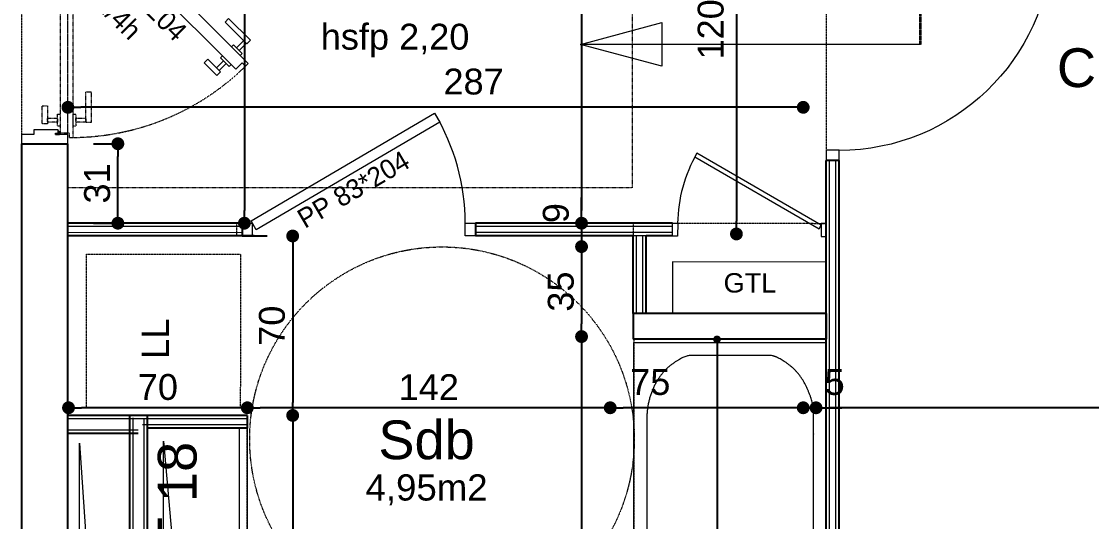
# Model space of a CAD drawing. Header units: centimetres. Extents: x -4990 to 114398, y -61489 to -12305.
# Drawn here: x 31915.9 to 32333.3, y -30132.6 to -29937.4 of the extents above; entities that cross this region are included whole.
import ezdxf

# ---------------------------------------------------------------- set-up
doc = ezdxf.new("R2010")
doc.units = ezdxf.units.CM
doc.header["$LTSCALE"] = 0.5
for name, pattern in [('Style de ligne -1', [0.41664, 0.20828, -0.20836]), ('Style de ligne -16', [0.192476, 0.123031, -0.069444]), ('Style de ligne -5', [0.20828, 0.069425, -0.138855]), ('Style de ligne -6', [1.04164, 0.625, -0.20828, 0.06943, -0.13893])]:
    doc.linetypes.add(name, pattern=pattern)
doc.layers.get('0').update_dxf_attribs({"linetype": 'CONTINUOUS'})
doc.layers.get('DEFPOINTS').update_dxf_attribs({"linetype": 'CONTINUOUS'})
doc.layers.add('3-BAT C-Niveau -2', color=7, linetype='CONTINUOUS')
doc.styles.add('Futura Book', font='')
doc.styles.add('Geneva', font='')
doc.styles.add('Helvetica', font='')
doc.styles.get("Standard").update_dxf_attribs({"font": 'arial.ttf'})
doc.styles.get('Futura Book').set_extended_font_data('Futura Book')
doc.styles.get('Geneva').set_extended_font_data('Geneva')
doc.styles.get('Helvetica').set_extended_font_data('Helvetica')
doc.dimstyles.new('IS', dxfattribs={"dimtxt": 10.08724, "dimasz": 5.007446, "dimexe": 2, "dimexo": 10, "dimgap": 3, "dimtad": 1, "dimdec": 1, "dimtxsty": 'Helvetica', "dimblk": 'DOT', "dimblk1": 'DOT', "dimblk2": 'DOT', "dimcen": 0, "dimdle": 10, "dimazin": 0, "dimtfac": 0.8, "dimtdec": 1, "dimtix": 1, "dimtmove": 0, "dimatfit": 0, "dimldrblk": 'VW_FILLEDARROW-1', "dimfxl": 10, "dimfxlon": 1, "dimfrac": 2, "dimtolj": 1, "dimarcsym": 0})
doc.dimstyles.new('IS cotation 1_20ème', dxfattribs={"dimtxt": 10.08724, "dimasz": 3.007568, "dimexe": 1, "dimexo": 15.875, "dimgap": 3, "dimtad": 1, "dimdec": 1, "dimtxsty": 'Helvetica', "dimblk": 'DOT', "dimblk1": 'DOT', "dimblk2": 'DOT', "dimcen": 0, "dimdle": 10, "dimazin": 0, "dimtfac": 1, "dimtdec": 1, "dimtix": 1, "dimtmove": 0, "dimatfit": 0, "dimldrblk": 'VW_FILLEDARROW', "dimfxl": 10, "dimfxlon": 1, "dimfrac": 2, "dimtolj": 1, "dimarcsym": 0})

# ---------------------------------------------------------------- blocks, each defined once
blk = doc.blocks.new('PORTES 93_204')
at = {"color": 7, "linetype": 'Continuous', "lineweight": 18}
blk.add_line((10.41, 11.34), (6.87, 14.87), dxfattribs=at)
at = {"color": 7, "linetype": 'Continuous', "lineweight": 5}
blk.add_line((3.44, 8.68), (3.44, 9.56), dxfattribs=at)
at = {"color": 8, "linetype": 'Style de ligne -16', "lineweight": 18, "true_color": 0x808080}
blk.add_line((9.01, 6.14), (9.01, 11.14), dxfattribs=at)
at = {"color": 7, "linetype": 'Continuous', "lineweight": 13, "flags": 128}
for points in [[(3.82, 11.82), (4.88, 10.76), (6.14, 12.01), (8.61, 9.54), (73.71, 74.64), (71.24, 77.12), (72.5, 78.38), (71.44, 79.44)], [(2.24, -8.95), (2.24, 9.05), (5.8, 9.05), (5.8, 4.24), (6.3, 4.24), (6.3, 5.35), (7.6, 5.35), (7.6, -4.15), (5.8, -4.15), (5.8, -8.95)], [(102.76, 9.05), (99.2, 9.05), (99.2, 4.24), (98.7, 4.24), (98.7, 5.35), (97.4, 5.35), (97.4, -4.15), (99.2, -4.15), (99.2, -8.95), (102.76, -8.95)]]:
    blk.add_lwpolyline(points, close=True, dxfattribs=at)
at = {"color": 7, "linetype": 'Continuous', "lineweight": 18, "flags": 128}
for points in [[(62.4, 80.3), (63.81, 78.88), (55.33, 70.4), (53.91, 71.81)], [(63.64, 78.71), (66.4, 75.94), (65.34, 74.88), (62.58, 77.65)], [(67.54, 77.07), (68.3, 76.3), (64.98, 72.98), (64.21, 73.75)], [(69.29, 68.68), (68.52, 69.44), (71.84, 72.77), (72.61, 72)], [(71.24, 62.27), (69.82, 63.68), (74.77, 68.63), (76.19, 67.22)], [(73.18, 67.04), (70.42, 69.81), (71.48, 70.87), (74.24, 68.1)], [(6.62, 11.53), (7.29, 12.2), (8.6, 10.88), (7.94, 10.22)], [(5.88, 4.34), (5.88, 5.84), (6.02, 5.98), (6.7, 5.98), (7.12, 5.56), (7.12, 5.44), (6.2, 5.44), (6.2, 4.34)], [(99.12, 4.34), (99.12, 5.84), (98.98, 5.98), (98.3, 5.98), (97.88, 5.56), (97.88, 5.44), (98.8, 5.44), (98.8, 4.34)]]:
    blk.add_lwpolyline(points, close=True, dxfattribs=at)
at = {"color": 8, "linetype": 'Style de ligne -16', "lineweight": 18, "true_color": 0x808080, "flags": 128}
for points in [[(82.53, 16.14), (82.53, 18.14), (94.53, 18.14), (94.53, 16.14)], [(92.78, 12.23), (92.78, 16.14), (94.28, 16.14), (94.28, 12.23)], [(4.69, 11.14), (4.69, 9.64), (6.47, 9.64), (6.47, 6.14), (98.53, 6.14), (98.53, 9.64), (100.31, 9.64), (100.31, 11.14)], [(6.47, 8.96), (7.41, 8.96), (7.41, 7.1), (6.47, 7.1)], [(91.18, 11.14), (91.18, 12.23), (95.88, 12.23), (95.88, 11.14)], [(91.18, 5.05), (91.18, 6.14), (95.88, 6.14), (95.88, 5.05)], [(92.78, 1.14), (92.78, 5.05), (94.28, 5.05), (94.28, 1.14)], [(88.03, -0.86), (88.03, 1.14), (95.03, 1.14), (95.03, -0.86)]]:
    blk.add_lwpolyline(points, close=True, dxfattribs=at)
at = {"color": 7, "linetype": 'Continuous', "lineweight": 5, "flags": 128}
for points in [[(2.73, 9.05), (4.75, 9.05), (4.75, 8.68), (2.73, 8.68)], [(2.87, 8.68), (3.44, 8.68), (3.44, 6.99), (2.87, 6.99)], [(3.44, 8.68), (4.01, 8.68), (4.01, 6.99), (3.44, 6.99)]]:
    blk.add_lwpolyline(points, close=True, dxfattribs=at)
for points in [[(3.07, 9.05), (3.07, 9.85, 0.143165), (3.44, 9.74, 0.143165), (3.81, 9.85), (3.81, 9.05)], [(4.58, 11.05), (4.11, 10.58, 0.143165), (3.92, 10.92, 0.143165), (3.58, 11.1), (4.06, 11.58)], [(4.69, 10.06), (4.02, 10.06, 0.143165), (4.13, 10.43, 0.143165), (4.02, 10.8), (4.69, 10.8)]]:
    blk.add_lwpolyline(points, format="xyb", close=True, dxfattribs=at)
at = {"color": 8, "linetype": 'Style de ligne -16', "lineweight": 18, "true_color": 0x808080, "flags": 128}
blk.add_lwpolyline([(6.19, 9.08), (5.61, 9.26), (4.75, 9.26), (4.75, 9.54), (5.55, 9.54), (6.23, 9.2), (6.19, 9.08)], dxfattribs=at)
at = {"color": 7, "linetype": 'Continuous', "lineweight": 18, "flags": 128}
blk.add_lwpolyline([(6.34, 11.42), (5.8, 11.14), (5.19, 10.53), (4.99, 10.73), (5.56, 11.3), (6.28, 11.53), (6.34, 11.42)], dxfattribs=at)
at = {"color": 7, "linetype": 'Continuous', "lineweight": 5}
for radius in [0.689, 0.429]:
    blk.add_circle((3.44, 10.43), radius, dxfattribs=at)
at = {"color": 8, "linetype": 'Style de ligne -16', "lineweight": 18, "true_color": 0x808080}
blk.add_arc((3.44, 10.43), 96.88, 0.4199, 44.5328, dxfattribs=at)
at = {"color": 7, "insert": (23.88, 22.06), "char_height": 7.5516, "width": 66.7422, "attachment_point": 1, "rotation": 45, "line_spacing_factor": 0.962448, "style": 'Futura Book'}
blk.add_mtext('\\pt26.348,53.073;PP 93*204\\PPF 1/4h\\P', dxfattribs=at)
blk = doc.blocks.new('Groupe-38-1')
at = {"color": 7, "linetype": 'Continuous', "lineweight": 5}
blk.add_line((16088.17, -46858.26), (16063.48, -46728.02), dxfattribs=at)
at = {"color": 7, "linetype": 'Style de ligne -6', "lineweight": 35}
blk.add_line((16088.17, -46858.27), (16233.55, -46830.72), dxfattribs=at)
at = {"color": 7, "linetype": 'Continuous', "lineweight": 13, "flags": 128}
blk.add_lwpolyline([(16061.19, -46760.81), (16063.48, -46728.02), (16077.89, -46757.56)], close=True, dxfattribs=at)
blk = doc.blocks.new('Groupe-66-1')
at = {"color": 7, "linetype": 'Continuous', "lineweight": 18}
for p, q in [((15821.69, -46989.45), (15884.61, -47120.03)), ((15821.69, -46989.45), (15847.74, -47127)), ((15821.69, -46989.45), (15913.03, -47095.55)), ((15884.61, -47120.03), (15913.08, -47095.5)), ((15884.61, -47120.03), (15847.67, -47127.01))]:
    blk.add_line(p, q, dxfattribs=at)
at = {"color": 7, "linetype": 'Continuous', "lineweight": 18, "flags": 128}
blk.add_lwpolyline([(16008.37, -46954.1), (16034.42, -47091.65), (15847.74, -47127), (15821.69, -46989.45)], close=True, dxfattribs=at)
blk = doc.blocks.new('hsfp 2.20')
at = {"color": 7, "insert": (0, -0.78), "char_height": 10.0872, "attachment_point": 2, "line_spacing_factor": 0.834288, "style": 'Helvetica'}
blk.add_mtext('\\pt41.872;hsfp 2,20', dxfattribs=at)
blk = doc.blocks.new('Groupe-77-1')
at = {"color": 7, "linetype": 'Style de ligne -1', "lineweight": 13, "flags": 128}
blk.add_lwpolyline([(15958.47, -46612.95), (15899.5, -46624.05), (15888.41, -46565.08), (15947.37, -46553.99)], close=True, dxfattribs=at)
at = {"color": 7, "insert": (15918.88, -46581.27), "char_height": 10.657, "attachment_point": 2, "rotation": 10.6809, "line_spacing_factor": 1.060906, "style": 'Geneva'}
blk.add_mtext('\\pt13.502;LL', dxfattribs=at)
blk = doc.blocks.new('PORTE 83_204')
at = {"color": 7, "linetype": 'Continuous', "lineweight": 13, "flags": 128}
for points in [[(38.5, 2.5), (38.5, 85.5), (42.5, 85.5), (42.5, 2.5)], [(-45.5, 2.5), (-41.5, 2.5), (-41.5, -2.5), (-45.5, -2.5)], [(41.5, 2.5), (45.5, 2.5), (45.5, -2.5), (41.5, -2.5)]]:
    blk.add_lwpolyline(points, close=True, dxfattribs=at)
at = {"color": 7, "linetype": 'Continuous', "lineweight": 5}
blk.add_arc((41.5, 2.5), 83.05, 92.0697, 180, dxfattribs=at)
at = {"color": 7, "insert": (28.91, 14.76), "char_height": 7.55165, "width": 66.7422, "attachment_point": 1, "rotation": 90, "line_spacing_factor": 0.962448, "style": 'Futura Book'}
blk.add_mtext('\\pt10.172,20.344,30.516,40.688,50.86,61.032,71.205,81.407,91.526,101.72,111.92,122.03,132.23,142.42,152.62,162.74,172.93,183.13,193.25,203.44,213.64,223.76;PP 83*204', dxfattribs=at)
blk = doc.blocks.new('Baignoire 175x75')
at = {"color": 7, "linetype": 'Continuous', "lineweight": 18, "flags": 128}
blk.add_lwpolyline([(0, 0), (170, 0), (170, -75), (0, -75)], close=True, dxfattribs=at)
at = {"color": 7, "linetype": 'Continuous', "lineweight": 18}
blk.add_ellipse((12.5, -37), major_axis=(2.5, 0), ratio=1, dxfattribs=at)
blk.add_open_spline([(140.1, -5), (146.77, -5), (152.55, -7.67), (158.33, -10.35), (161.66, -14.98), (165, -19.6), (165, -22.28), (165, -29.89), (165, -37.5), (165, -45.11), (165, -52.72), (165, -55.4), (161.66, -60.02), (158.33, -64.65), (152.55, -67.33), (146.77, -70), (143.44, -70), (114.22, -70), (85, -70), (55.78, -70), (26.56, -70), (23.23, -70), (17.45, -67.33), (11.67, -64.65), (8.34, -60.02), (5, -55.4), (5, -52.72), (5, -45.11), (5, -37.5), (5, -29.89), (5, -22.28), (5, -19.6), (8.34, -14.98), (11.67, -10.35), (17.45, -7.67), (23.23, -5), (26.56, -5), (83.33, -5), (140.1, -5)], degree=2, knots=[0, 0, 0, 0.017264, 0.017264, 0.034528, 0.034528, 0.051791, 0.051791, 0.100954, 0.100954, 0.150116, 0.150116, 0.16738, 0.16738, 0.184644, 0.184644, 0.201908, 0.201908, 0.353112, 0.353112, 0.504316, 0.504316, 0.52158, 0.52158, 0.538843, 0.538843, 0.556107, 0.556107, 0.60527, 0.60527, 0.654432, 0.654432, 0.671696, 0.671696, 0.68896, 0.68896, 0.706224, 0.706224, 1, 1, 1], dxfattribs=at)
blk = doc.blocks.new('PORTE 83_204 SEMI OUVERTE')
at = {"color": 7, "linetype": 'Continuous', "lineweight": 13, "flags": 128}
for points in [[(-42.01, 3.36), (29.59, 45.36), (31.61, 41.91), (-39.98, -0.09)], [(-45.5, 2.5), (-41.5, 2.5), (-41.5, -2.5), (-45.5, -2.5)], [(41.5, 2.5), (45.5, 2.5), (45.5, -2.5), (41.5, -2.5)]]:
    blk.add_lwpolyline(points, close=True, dxfattribs=at)
at = {"color": 7, "linetype": 'Continuous', "lineweight": 5}
blk.add_arc((-41.5, 2.5), 83.05, 0, 31.0831, dxfattribs=at)
at = {"color": 7, "insert": (-24.83, 6.74), "char_height": 7.55165, "width": 66.7422, "attachment_point": 1, "rotation": 30.3925, "line_spacing_factor": 0.962448, "style": 'Futura Book'}
blk.add_mtext('\\pt10.172,20.344,30.516,40.688,50.86,61.032,71.205,81.407,91.526,101.72,111.92,122.03,132.23,142.42,152.62,162.74,172.93,183.13,193.25,203.44,213.64,223.76;PP 83*204', dxfattribs=at)
blk = doc.blocks.new('Groupe-79-1')
at = {"color": 7, "linetype": 'Continuous', "lineweight": 5, "flags": 128}
for points in [[(16001.66, -46776.25), (16002.03, -46778.24), (15997.12, -46779.16), (15996.75, -46777.17)], [(16010.22, -46832.84), (16011.69, -46833.36), (16030.28, -46780.54), (16028.8, -46780.04)], [(16012.7, -46835.22), (16012.33, -46833.23), (16007.42, -46834.16), (16007.79, -46836.14)]]:
    blk.add_lwpolyline(points, close=True, dxfattribs=at)
at = {"color": 7, "linetype": 'Continuous', "lineweight": 13, "flags": 128}
blk.add_lwpolyline([(15997.9, -46838.06), (15986.86, -46779.08), (15967.2, -46782.76), (15978.24, -46841.74)], close=True, dxfattribs=at)
at = {"color": 7, "linetype": 'Continuous', "lineweight": 5}
blk.add_arc((16011.69, -46833.36), 55.99, 70.6045, 99.9367, dxfattribs=at)
at = {"color": 7, "insert": (15986.26, -46799.46), "char_height": 7.5654, "width": 20.5827, "attachment_point": 1, "rotation": 280.6045, "line_spacing_factor": 0.834288, "style": 'Helvetica'}
blk.add_mtext('\\pt8.0345,16.069,24.103,32.13,40.165,48.199,56.234,64.268,72.303,80.345;GTL', dxfattribs=at)
at = {"color": 0, "flags": 1}
blk.add_attdef('GTL', (15967.2, -46841.74), '', height=0.018, dxfattribs=at)
blk = doc.blocks.new('Groupe-80-1')
at = {"color": 7, "linetype": 'Continuous', "lineweight": 25}
for p, q in [((15888.6, -46582.07), (15790.84, -46600.59)), ((15897.16, -46627.27), (15888.6, -46582.07)), ((15884.99, -46589.88), (15797.06, -46606.53)), ((15892.24, -46628.2), (15884.99, -46589.88)), ((15799.4, -46645.78), (15790.84, -46600.59)), ((15804.31, -46644.85), (15797.06, -46606.53)), ((15897.16, -46627.27), (15892.24, -46628.2)), ((15804.31, -46644.85), (15799.4, -46645.78))]:
    blk.add_line(p, q, dxfattribs=at)
at = {"color": 7, "linetype": 'Continuous', "lineweight": 5}
for p, q in [((15887.93, -46583.52), (15792, -46601.69)), ((15887.93, -46583.52), (15792, -46601.69)), ((15895.88, -46627.51), (15887.66, -46584.1)), ((15895.88, -46627.51), (15887.66, -46584.1)), ((15885.66, -46588.43), (15795.9, -46605.43)), ((15885.66, -46588.43), (15795.9, -46605.43)), ((15893.52, -46627.96), (15885.93, -46587.85)), ((15893.52, -46627.96), (15885.93, -46587.85)), ((15884.99, -46589.88), (15797.06, -46606.53)), ((15892.24, -46628.2), (15884.99, -46589.88)), ((15799.4, -46645.78), (15790.84, -46600.59)), ((15800.68, -46645.54), (15792.46, -46602.13)), ((15800.68, -46645.54), (15792.46, -46602.13)), ((15803.04, -46645.09), (15795.44, -46604.99)), ((15803.04, -46645.09), (15795.44, -46604.99))]:
    blk.add_line(p, q, dxfattribs=at)
at = {"color": 7, "linetype": 'Continuous', "lineweight": 13}
blk.add_line((15803.76, -46641.9), (15802.83, -46636.99), dxfattribs=at)
at = {"color": 7, "linetype": 'Continuous', "lineweight": 13, "flags": 128}
for points in [[(15807.47, -46634.66), (15803.14, -46611.79), (15881.25, -46597), (15811.5, -46616.67)], [(15804.31, -46644.85), (15803.76, -46641.9), (15891.69, -46625.25), (15892.25, -46628.2)]]:
    blk.add_lwpolyline(points, close=True, dxfattribs=at)
blk = doc.blocks.new('Groupe-81-1')
at = {"color": 7, "linetype": 'Continuous', "lineweight": 5}
for p, q in [((15965.56, -46612.24), (15952.91, -46545.46)), ((15966.83, -46612), (15954.19, -46545.22)), ((15966.83, -46612), (15954.19, -46545.22)), ((15969.19, -46611.55), (15956.54, -46544.77)), ((15969.19, -46611.55), (15956.54, -46544.77)), ((15887.97, -46585.75), (15882.86, -46558.73)), ((15887.97, -46585.75), (15882.86, -46558.73)), ((15882.37, -46586.81), (15877.25, -46559.8)), ((15883.65, -46586.57), (15878.53, -46559.55)), ((15883.65, -46586.57), (15878.53, -46559.55)), ((15883.24, -46584.41), (15790.4, -46601.99)), ((15883.24, -46584.41), (15790.4, -46601.99)), ((15888.38, -46587.92), (15795.54, -46605.5)), ((15888.38, -46587.92), (15795.54, -46605.5)), ((15889.9, -46588.95), (15797.06, -46606.53)), ((16000.42, -46776.48), (15986.12, -46700.96)), ((16000.42, -46776.48), (15986.12, -46700.96)), ((15996.79, -46777.17), (15982.49, -46701.65)), ((15998.07, -46776.92), (15983.77, -46701.41)), ((15998.07, -46776.92), (15983.77, -46701.41)), ((15964.24, -46767.78), (15993.95, -46762.16)), ((15964.48, -46769.06), (15994.19, -46763.44)), ((15964.48, -46769.06), (15994.19, -46763.44)), ((15964.92, -46771.42), (15994.64, -46765.8)), ((15964.92, -46771.42), (15994.64, -46765.8)), ((15800.07, -46875.48), (16036.89, -46830.63)), ((15800.32, -46876.76), (16037.13, -46831.91)), ((15800.32, -46876.76), (16037.13, -46831.91)), ((15800.76, -46879.12), (16037.58, -46834.27)), ((15800.76, -46879.12), (16037.58, -46834.27))]:
    blk.add_line(p, q, dxfattribs=at)
at = {"color": 7, "linetype": 'Continuous', "lineweight": 25}
for p, q in [((15966.44, -46616.9), (15952.91, -46545.46)), ((15970.47, -46611.31), (15957.82, -46544.53)), ((15889.25, -46585.51), (15884.13, -46558.49)), ((15882.37, -46586.81), (15877.25, -46559.8)), ((15881.72, -46583.38), (15788.88, -46600.96)), ((15889.9, -46588.95), (15797.06, -46606.53)), ((15970.47, -46611.31), (15965.56, -46612.24)), ((15965.56, -46612.24), (15967.38, -46621.86)), ((15966.45, -46616.94), (15967.37, -46621.81)), ((15987.4, -46700.72), (15982.49, -46701.65)), ((16001.7, -46776.24), (15987.4, -46700.72)), ((15993.95, -46762.16), (15982.49, -46701.65)), ((15964.24, -46767.78), (15993.95, -46762.16)), ((15964.24, -46767.79), (15954.41, -46769.65)), ((15965.17, -46772.7), (15964.24, -46767.78)), ((15978.24, -46841.74), (15964.24, -46767.79)), ((15978.24, -46841.74), (15964.24, -46767.79)), ((15965.17, -46772.7), (15994.88, -46767.08)), ((15996.79, -46777.17), (15994.88, -46767.08)), ((15968.42, -46843.6), (15954.41, -46769.65)), ((15968.42, -46843.6), (15954.41, -46769.65)), ((15800.07, -46875.48), (16036.89, -46830.63)), ((16037.82, -46835.55), (16036.89, -46830.63)), ((15801.01, -46880.39), (16037.82, -46835.55)), ((15978.24, -46841.74), (15968.42, -46843.6))]:
    blk.add_line(p, q, dxfattribs=at)
at = {"color": 7, "linetype": 'Style de ligne -5', "lineweight": 13, "flags": 128}
blk.add_lwpolyline([(16130.18, -46735.85), (16012.28, -46758.17), (15971.35, -46542.01), (16089.25, -46519.69)], close=True, dxfattribs=at)
at = {"color": 7, "linetype": 'Continuous', "lineweight": 13, "flags": 128}
blk.add_lwpolyline([(15759.94, -46632.77), (15751.5, -46588.23), (15874.39, -46564.96), (15761.22, -46594.46)], close=True, dxfattribs=at)
at = {"color": 7, "linetype": 'Style de ligne -5', "lineweight": 13}
blk.add_circle((15902.19, -46703.59), 75, dxfattribs=at)
at = {"color": 7}
for name in ['Groupe-77-1', 'Groupe-80-1', 'Groupe-79-1', 'Groupe-66-1']:
    blk.add_blockref(name, (0, 0), dxfattribs=at)
for name, p, rotation in [('PORTE 83_204 SEMI OUVERTE', (15976.48, -46656.48), 280.7235947438899), ('hsfp 2.20', (16058.79, -46655.32), 280.7235947438887), ('Baignoire 175x75', (15786.12, -46801.79), 10.72359474384701)]:
    blk.add_blockref(name, p, dxfattribs=dict(at, rotation=rotation))
at = {"color": 7, "xscale": -1, "rotation": 190.7235947438871}
blk.add_blockref('PORTE 83_204', (16082.06, -46824.62), dxfattribs=at)
at = {"color": 178, "insert": (15908.24, -46696.33), "char_height": 15.1309, "attachment_point": 2, "rotation": 280.7236, "line_spacing_factor": 0.834288, "style": 'Helvetica'}
blk.add_mtext('\\pt38.084;Sdb\\P{\\H0.6752x;4,95m2}\\P', dxfattribs=at)
at = {"color": 178, "insert": (16106.37, -46962.23), "char_height": 15.1309, "width": 127.177, "attachment_point": 2, "rotation": 280.7236, "line_spacing_factor": 0.834288, "style": 'Helvetica'}
blk.add_mtext('\\pt38.084,76.048,114.57,152.82;Chambre 1\\P{\\H0.6752x;11,97m2}', dxfattribs=at)
blk = doc.blocks.new('_DOT')
at = {"color": 0, "linetype": 'ByBlock', "lineweight": -2}
blk.add_line((-0.5, 0), (-1, 0), dxfattribs=at)
at = {"color": 0, "linetype": 'ByBlock', "const_width": 0.5}
blk.add_lwpolyline([(-0.25, 0, 1), (0.25, 0, 1)], format="xyb", close=True, dxfattribs=at)
blk = doc.blocks.new('*D2392')
at = {"layer": '3-BAT C-Niveau -2', "color": 0, "linetype": 'Continuous', "lineweight": -2, "transparency": 16777216}
blk.add_line((32021.72, -30096.13), (32021.72, -30227.69), dxfattribs=at)
at = {"layer": 'DEFPOINTS', "color": 0, "linetype": 'Continuous', "transparency": 16777216}
for p in [(31995.84, -30091.12), (31995.84, -30232.69), (32021.72, -30232.69)]:
    blk.add_point(p, dxfattribs=at)
at = {"layer": '3-BAT C-Niveau -2', "color": 0, "linetype": 'Continuous', "lineweight": -2, "transparency": 16777216, "xscale": 5.007446289062499, "yscale": 5.007446289062499, "zscale": 5.007446289062499}
for p, rotation in [((32021.72, -30091.12), 90), ((32021.72, -30232.69), 270)]:
    blk.add_blockref('_DOT', p, dxfattribs=dict(at, rotation=rotation))
at = {"layer": '3-BAT C-Niveau -2', "color": 0, "linetype": 'Continuous', "lineweight": 5, "transparency": 16777216, "insert": (32013.68, -30161.91), "char_height": 10.087, "attachment_point": 5, "rotation": 90, "style": 'Helvetica'}
blk.add_mtext('\\A1;142', dxfattribs=at)
blk = doc.blocks.new('VW_FILLEDARROW-1')
at = {"color": 0, "linetype": 'Continuous', "lineweight": 5, "flags": 128}
blk.add_lwpolyline([(-1.997, 0.535), (0, 0), (-1.997, -0.535)], close=True, dxfattribs=at)
blk = doc.blocks.new('*D2393')
at = {"layer": '3-BAT C-Niveau -2', "color": 0, "linetype": 'Continuous', "lineweight": -2, "transparency": 16777216}
blk.add_line((32021.72, -30026.12), (32021.72, -30086.11), dxfattribs=at)
at = {"layer": 'DEFPOINTS', "color": 0, "linetype": 'Continuous', "transparency": 16777216}
for p in [(32001.99, -30021.12), (31995.84, -30091.12), (32021.72, -30091.12)]:
    blk.add_point(p, dxfattribs=at)
at = {"layer": '3-BAT C-Niveau -2', "color": 0, "linetype": 'Continuous', "lineweight": -2, "transparency": 16777216, "xscale": 5.007446289062499, "yscale": 5.007446289062499, "zscale": 5.007446289062499}
for p, rotation in [((32021.72, -30021.12), 90), ((32021.72, -30091.12), 270)]:
    blk.add_blockref('_DOT', p, dxfattribs=dict(at, rotation=rotation))
at = {"layer": '3-BAT C-Niveau -2', "color": 0, "linetype": 'Continuous', "lineweight": 5, "transparency": 16777216, "insert": (32013.68, -30056.12), "char_height": 10.087, "attachment_point": 5, "rotation": 90, "style": 'Helvetica'}
blk.add_mtext('\\A1;70', dxfattribs=at)
blk = doc.blocks.new('*D2394')
at = {"layer": '3-BAT C-Niveau -2', "color": 0, "linetype": 'Continuous', "lineweight": -2, "transparency": 16777216}
blk.add_line((32134.38, -30065.36), (32134.38, -30227.66), dxfattribs=at)
at = {"layer": 'DEFPOINTS', "color": 0, "linetype": 'Continuous', "transparency": 16777216}
for p in [(32145.57, -30060.35), (32134.38, -30232.66), (32135.88, -30232.66)]:
    blk.add_point(p, dxfattribs=at)
at = {"layer": '3-BAT C-Niveau -2', "color": 0, "linetype": 'Continuous', "lineweight": -2, "transparency": 16777216, "xscale": 5.007446289062499, "yscale": 5.007446289062499, "zscale": 5.007446289062499}
for p, rotation in [((32134.38, -30060.35), 90), ((32134.38, -30232.66), 270)]:
    blk.add_blockref('_DOT', p, dxfattribs=dict(at, rotation=rotation))
at = {"layer": '3-BAT C-Niveau -2', "color": 0, "linetype": 'Continuous', "lineweight": 5, "transparency": 16777216, "insert": (32126.34, -30146.51), "char_height": 10.087, "attachment_point": 5, "rotation": 90, "style": 'Helvetica'}
blk.add_mtext('\\A1;172', dxfattribs=at)
blk = doc.blocks.new('*D2395')
at = {"layer": '3-BAT C-Niveau -2', "color": 0, "linetype": 'Continuous', "lineweight": -2, "transparency": 16777216}
blk.add_line((32134.38, -30030.27), (32134.38, -30055.35), dxfattribs=at)
at = {"layer": 'DEFPOINTS', "color": 0, "linetype": 'Continuous', "transparency": 16777216}
for p in [(32145.57, -30025.26), (32134.38, -30060.35), (32145.57, -30060.35)]:
    blk.add_point(p, dxfattribs=at)
at = {"layer": '3-BAT C-Niveau -2', "color": 0, "linetype": 'Continuous', "lineweight": -2, "transparency": 16777216, "xscale": 5.007446289062499, "yscale": 5.007446289062499, "zscale": 5.007446289062499}
for p, rotation in [((32134.38, -30025.26), 90), ((32134.38, -30060.35), 270)]:
    blk.add_blockref('_DOT', p, dxfattribs=dict(at, rotation=rotation))
at = {"layer": '3-BAT C-Niveau -2', "color": 0, "linetype": 'Continuous', "lineweight": 5, "transparency": 16777216, "insert": (32126.34, -30042.81), "char_height": 10.087, "attachment_point": 5, "rotation": 90, "style": 'Helvetica'}
blk.add_mtext('\\A1;35', dxfattribs=at)
blk = doc.blocks.new('*D2396')
at = {"layer": '3-BAT C-Niveau -2', "color": 0, "linetype": 'Continuous', "lineweight": -2, "transparency": 16777216}
for p, q in [((32134.38, -30011.11), (32134.38, -30006.1)), ((32134.38, -30016.12), (32134.38, -30025.26)), ((32134.38, -30030.27), (32134.38, -30035.28))]:
    blk.add_line(p, q, dxfattribs=at)
at = {"layer": 'DEFPOINTS', "color": 0, "linetype": 'Continuous', "transparency": 16777216}
for p in [(32121.68, -30016.12), (32134.38, -30025.26), (32145.57, -30025.26)]:
    blk.add_point(p, dxfattribs=at)
at = {"layer": '3-BAT C-Niveau -2', "color": 0, "linetype": 'Continuous', "lineweight": -2, "transparency": 16777216, "xscale": 5.007446289062499, "yscale": 5.007446289062499, "zscale": 5.007446289062499}
for p, rotation in [((32134.38, -30016.12), 270), ((32134.38, -30025.26), 90)]:
    blk.add_blockref('_DOT', p, dxfattribs=dict(at, rotation=rotation))
at = {"layer": '3-BAT C-Niveau -2', "color": 0, "linetype": 'Continuous', "lineweight": 5, "transparency": 16777216, "insert": (32124.4, -30012.19), "char_height": 10.087, "attachment_point": 5, "rotation": 90, "style": 'Helvetica'}
blk.add_mtext('\\A1;9', dxfattribs=at)
blk = doc.blocks.new('*D2397')
at = {"layer": '3-BAT C-Niveau -2', "color": 0, "linetype": 'Continuous', "lineweight": -2, "transparency": 16777216}
blk.add_line((32134.38, -29645.59), (32134.38, -30011.11), dxfattribs=at)
at = {"layer": 'DEFPOINTS', "color": 0, "linetype": 'Continuous', "transparency": 16777216}
for p in [(32130.88, -29640.58), (32121.68, -30016.12), (32134.38, -30016.12)]:
    blk.add_point(p, dxfattribs=at)
at = {"layer": '3-BAT C-Niveau -2', "color": 0, "linetype": 'Continuous', "lineweight": -2, "transparency": 16777216, "xscale": 5.007446289062499, "yscale": 5.007446289062499, "zscale": 5.007446289062499}
for p, rotation in [((32134.38, -29640.58), 90), ((32134.38, -30016.12), 270)]:
    blk.add_blockref('_DOT', p, dxfattribs=dict(at, rotation=rotation))
at = {"layer": '3-BAT C-Niveau -2', "color": 0, "linetype": 'Continuous', "lineweight": 5, "transparency": 16777216, "insert": (32126.34, -29828.35), "char_height": 10.087, "attachment_point": 5, "rotation": 90, "style": 'Helvetica'}
blk.add_mtext('\\A1;376', dxfattribs=at)
blk = doc.blocks.new('*D2398')
at = {"layer": '3-BAT C-Niveau -2', "color": 0, "linetype": 'Continuous', "lineweight": -2, "transparency": 16777216}
blk.add_line((31999.02, -30088.14), (31939.31, -30088.14), dxfattribs=at)
at = {"layer": 'DEFPOINTS', "color": 0, "linetype": 'Continuous', "transparency": 16777216}
for p in [(31934.3, -30088.14), (31934.3, -30091.12), (32004.02, -30093.62)]:
    blk.add_point(p, dxfattribs=at)
at = {"layer": '3-BAT C-Niveau -2', "color": 0, "linetype": 'Continuous', "lineweight": -2, "transparency": 16777216, "xscale": 5.007446289062499, "yscale": 5.007446289062499, "zscale": 5.007446289062499, "rotation": 180}
blk.add_blockref('_DOT', (31934.3, -30088.14), dxfattribs=at)
at = {"layer": '3-BAT C-Niveau -2', "color": 0, "linetype": 'Continuous', "lineweight": -2, "transparency": 16777216, "xscale": 5.007446289062499, "yscale": 5.007446289062499, "zscale": 5.007446289062499}
blk.add_blockref('_DOT', (32004.02, -30088.14), dxfattribs=at)
at = {"layer": '3-BAT C-Niveau -2', "color": 0, "linetype": 'Continuous', "lineweight": 5, "transparency": 16777216, "insert": (31969.16, -30080.1), "char_height": 10.087, "attachment_point": 5, "style": 'Helvetica'}
blk.add_mtext('\\A1;70', dxfattribs=at)
blk = doc.blocks.new('*D2399')
at = {"layer": '3-BAT C-Niveau -2', "color": 0, "linetype": 'Continuous', "lineweight": -2, "transparency": 16777216}
blk.add_line((32140.56, -30088.14), (32009.03, -30088.14), dxfattribs=at)
at = {"layer": 'DEFPOINTS', "color": 0, "linetype": 'Continuous', "transparency": 16777216}
for p in [(32145.57, -30060.35), (32004.02, -30088.14), (32004.02, -30093.62)]:
    blk.add_point(p, dxfattribs=at)
at = {"layer": '3-BAT C-Niveau -2', "color": 0, "linetype": 'Continuous', "lineweight": -2, "transparency": 16777216, "xscale": 5.007446289062499, "yscale": 5.007446289062499, "zscale": 5.007446289062499, "rotation": 180}
blk.add_blockref('_DOT', (32004.02, -30088.14), dxfattribs=at)
at = {"layer": '3-BAT C-Niveau -2', "color": 0, "linetype": 'Continuous', "lineweight": -2, "transparency": 16777216, "xscale": 5.007446289062499, "yscale": 5.007446289062499, "zscale": 5.007446289062499}
blk.add_blockref('_DOT', (32145.57, -30088.14), dxfattribs=at)
at = {"layer": '3-BAT C-Niveau -2', "color": 0, "linetype": 'Continuous', "lineweight": 5, "transparency": 16777216, "insert": (32074.79, -30080.1), "char_height": 10.087, "attachment_point": 5, "style": 'Helvetica'}
blk.add_mtext('\\A1;142', dxfattribs=at)
blk = doc.blocks.new('*D2400')
at = {"layer": '3-BAT C-Niveau -2', "color": 0, "linetype": 'Continuous', "lineweight": -2, "transparency": 16777216}
blk.add_line((32215.83, -30088.14), (32150.57, -30088.14), dxfattribs=at)
at = {"layer": 'DEFPOINTS', "color": 0, "linetype": 'Continuous', "transparency": 16777216}
for p in [(32145.57, -30060.35), (32220.84, -30060.35), (32145.57, -30088.14)]:
    blk.add_point(p, dxfattribs=at)
at = {"layer": '3-BAT C-Niveau -2', "color": 0, "linetype": 'Continuous', "lineweight": -2, "transparency": 16777216, "xscale": 5.007446289062499, "yscale": 5.007446289062499, "zscale": 5.007446289062499, "rotation": 180}
blk.add_blockref('_DOT', (32145.57, -30088.14), dxfattribs=at)
at = {"layer": '3-BAT C-Niveau -2', "color": 0, "linetype": 'Continuous', "lineweight": -2, "transparency": 16777216, "xscale": 5.007446289062499, "yscale": 5.007446289062499, "zscale": 5.007446289062499}
blk.add_blockref('_DOT', (32220.84, -30088.14), dxfattribs=at)
at = {"layer": '3-BAT C-Niveau -2', "color": 0, "linetype": 'Continuous', "lineweight": 5, "transparency": 16777216, "insert": (32161.19, -30078.16), "char_height": 10.087, "attachment_point": 5, "style": 'Helvetica'}
blk.add_mtext('\\A1;75', dxfattribs=at)
blk = doc.blocks.new('*D2401')
at = {"layer": '3-BAT C-Niveau -2', "color": 0, "linetype": 'Continuous', "lineweight": -2, "transparency": 16777216}
for p, q in [((32215.83, -30088.14), (32210.82, -30088.14)), ((32225.84, -30088.14), (32220.84, -30088.14)), ((32230.84, -30088.14), (32235.85, -30088.14))]:
    blk.add_line(p, q, dxfattribs=at)
at = {"layer": 'DEFPOINTS', "color": 0, "linetype": 'Continuous', "transparency": 16777216}
for p in [(32220.84, -30060.35), (32220.84, -30088.14), (32225.84, -30115.65)]:
    blk.add_point(p, dxfattribs=at)
at = {"layer": '3-BAT C-Niveau -2', "color": 0, "linetype": 'Continuous', "lineweight": -2, "transparency": 16777216, "xscale": 5.007446289062499, "yscale": 5.007446289062499, "zscale": 5.007446289062499}
blk.add_blockref('_DOT', (32220.84, -30088.14), dxfattribs=at)
at = {"layer": '3-BAT C-Niveau -2', "color": 0, "linetype": 'Continuous', "lineweight": -2, "transparency": 16777216, "xscale": 5.007446289062499, "yscale": 5.007446289062499, "zscale": 5.007446289062499, "rotation": 180}
blk.add_blockref('_DOT', (32225.84, -30088.14), dxfattribs=at)
at = {"layer": '3-BAT C-Niveau -2', "color": 0, "linetype": 'Continuous', "lineweight": 5, "transparency": 16777216, "insert": (32233.11, -30078.16), "char_height": 10.087, "attachment_point": 5, "style": 'Helvetica'}
blk.add_mtext('\\A1;5', dxfattribs=at)
blk = doc.blocks.new('*D2402')
at = {"layer": '3-BAT C-Niveau -2', "color": 0, "linetype": 'Continuous', "lineweight": -2, "transparency": 16777216}
blk.add_line((32590.27, -30088.14), (32230.84, -30088.14), dxfattribs=at)
at = {"layer": 'DEFPOINTS', "color": 0, "linetype": 'Continuous', "transparency": 16777216}
for p in [(32225.84, -30088.14), (32225.84, -30115.65), (32595.28, -30169.65)]:
    blk.add_point(p, dxfattribs=at)
at = {"layer": '3-BAT C-Niveau -2', "color": 0, "linetype": 'Continuous', "lineweight": -2, "transparency": 16777216, "xscale": 5.007446289062499, "yscale": 5.007446289062499, "zscale": 5.007446289062499, "rotation": 180}
blk.add_blockref('_DOT', (32225.84, -30088.14), dxfattribs=at)
at = {"layer": '3-BAT C-Niveau -2', "color": 0, "linetype": 'Continuous', "lineweight": -2, "transparency": 16777216, "xscale": 5.007446289062499, "yscale": 5.007446289062499, "zscale": 5.007446289062499}
blk.add_blockref('_DOT', (32595.28, -30088.14), dxfattribs=at)
at = {"layer": '3-BAT C-Niveau -2', "color": 0, "linetype": 'Continuous', "lineweight": 5, "transparency": 16777216, "insert": (32410.56, -30080.1), "char_height": 10.087, "attachment_point": 5, "style": 'Helvetica'}
blk.add_mtext('\\A1;369', dxfattribs=at)
blk = doc.blocks.new('*D2403')
at = {"layer": '3-BAT C-Niveau -2', "color": 0, "linetype": 'Continuous', "lineweight": -2, "transparency": 16777216}
blk.add_line((32215.83, -29970.91), (31939.07, -29970.91), dxfattribs=at)
at = {"layer": 'DEFPOINTS', "color": 0, "linetype": 'Continuous', "transparency": 16777216}
for p in [(31934.06, -29970.91), (31934.06, -29994.34), (32220.84, -29995.54)]:
    blk.add_point(p, dxfattribs=at)
at = {"layer": '3-BAT C-Niveau -2', "color": 0, "linetype": 'Continuous', "lineweight": -2, "transparency": 16777216, "xscale": 5.007446289062499, "yscale": 5.007446289062499, "zscale": 5.007446289062499, "rotation": 180}
blk.add_blockref('_DOT', (31934.06, -29970.91), dxfattribs=at)
at = {"layer": '3-BAT C-Niveau -2', "color": 0, "linetype": 'Continuous', "lineweight": -2, "transparency": 16777216, "xscale": 5.007446289062499, "yscale": 5.007446289062499, "zscale": 5.007446289062499}
blk.add_blockref('_DOT', (32220.84, -29970.91), dxfattribs=at)
at = {"layer": '3-BAT C-Niveau -2', "color": 0, "linetype": 'Continuous', "lineweight": 5, "transparency": 16777216, "insert": (32092.28, -29960.93), "char_height": 10.087, "attachment_point": 5, "style": 'Helvetica'}
blk.add_mtext('\\A1;287', dxfattribs=at)
blk = doc.blocks.new('*D2404')
at = {"layer": '3-BAT C-Niveau -2', "color": 0, "linetype": 'Continuous', "lineweight": -2, "transparency": 16777216}
blk.add_line((32002.88, -29869.56), (32002.88, -30011.11), dxfattribs=at)
at = {"layer": 'DEFPOINTS', "color": 0, "linetype": 'Continuous', "transparency": 16777216}
for p in [(31934.3, -29864.55), (31949.72, -30016.12), (32002.88, -30016.12)]:
    blk.add_point(p, dxfattribs=at)
at = {"layer": '3-BAT C-Niveau -2', "color": 0, "linetype": 'Continuous', "lineweight": -2, "transparency": 16777216, "xscale": 5.007446289062499, "yscale": 5.007446289062499, "zscale": 5.007446289062499}
for p, rotation in [((32002.88, -29864.55), 90), ((32002.88, -30016.12), 270)]:
    blk.add_blockref('_DOT', p, dxfattribs=dict(at, rotation=rotation))
at = {"layer": '3-BAT C-Niveau -2', "color": 0, "linetype": 'Continuous', "lineweight": 5, "transparency": 16777216, "insert": (31992.9, -29920.04), "char_height": 10.087, "attachment_point": 5, "rotation": 90, "style": 'Helvetica'}
blk.add_mtext('\\A1;152', dxfattribs=at)
blk = doc.blocks.new('*D2411')
at = {"layer": '3-BAT C-Niveau -2', "color": 0, "linetype": 'Continuous', "lineweight": -2, "transparency": 16777216}
blk.add_line((32194.78, -29905.67), (32194.78, -30015.31), dxfattribs=at)
at = {"layer": 'DEFPOINTS', "color": 0, "linetype": 'Continuous', "transparency": 16777216}
for p in [(32333.04, -29900.66), (32149.04, -30020.32), (32194.78, -30020.32)]:
    blk.add_point(p, dxfattribs=at)
at = {"layer": '3-BAT C-Niveau -2', "color": 0, "linetype": 'Continuous', "lineweight": -2, "transparency": 16777216, "xscale": 5.007446289062499, "yscale": 5.007446289062499, "zscale": 5.007446289062499}
for p, rotation in [((32194.78, -29900.66), 90), ((32194.78, -30020.32), 270)]:
    blk.add_blockref('_DOT', p, dxfattribs=dict(at, rotation=rotation))
at = {"layer": '3-BAT C-Niveau -2', "color": 0, "linetype": 'Continuous', "lineweight": 5, "transparency": 16777216, "insert": (32184.8, -29940.49), "char_height": 10.087, "attachment_point": 5, "rotation": 90, "style": 'Helvetica'}
blk.add_mtext('\\A1;120', dxfattribs=at)
blk = doc.blocks.new('*D2441')
at = {"layer": '3-BAT C-Niveau -2', "color": 0, "linetype": 'Continuous', "lineweight": -2, "transparency": 16777216}
blk.add_line((31895.04, -28809.16), (31895.04, -30245.77), dxfattribs=at)
at = {"layer": 'DEFPOINTS', "color": 0, "linetype": 'Continuous', "transparency": 16777216}
for p in [(31865.22, -28804.15), (31895.04, -30250.78), (31915.94, -30250.78)]:
    blk.add_point(p, dxfattribs=at)
at = {"layer": '3-BAT C-Niveau -2', "color": 0, "linetype": 'Continuous', "lineweight": -2, "transparency": 16777216, "xscale": 5.007446289062499, "yscale": 5.007446289062499, "zscale": 5.007446289062499}
for p, rotation in [((31895.04, -28804.15), 90), ((31895.04, -30250.78), 270)]:
    blk.add_blockref('_DOT', p, dxfattribs=dict(at, rotation=rotation))
at = {"layer": '3-BAT C-Niveau -2', "color": 0, "linetype": 'Continuous', "lineweight": 5, "transparency": 16777216, "insert": (31885.05, -29657.74), "char_height": 10.087, "attachment_point": 5, "rotation": 90, "style": 'Helvetica'}
blk.add_mtext('\\A1;1447', dxfattribs=at)
blk = doc.blocks.new('*D2283')
at = {"layer": '3-BAT C-Niveau -2', "color": 0, "linetype": 'Continuous', "lineweight": -2, "transparency": 16777216}
for p, q in [((32187.22, -30061.46), (32188.22, -30061.46)), ((32187.22, -30064.47), (32187.22, -30229.66)), ((32187.22, -30232.66), (32188.22, -30232.66))]:
    blk.add_line(p, q, dxfattribs=at)
at = {"layer": 'DEFPOINTS', "color": 0, "linetype": 'Continuous', "transparency": 16777216}
for p in [(32179.22, -30061.46), (32179.22, -30232.66), (32187.22, -30232.66)]:
    blk.add_point(p, dxfattribs=at)
at = {"layer": '3-BAT C-Niveau -2', "color": 0, "linetype": 'Continuous', "lineweight": -2, "transparency": 16777216, "xscale": 3.007568359375, "yscale": 3.007568359375, "zscale": 3.007568359375}
for p, rotation in [((32187.22, -30061.46), 90), ((32187.22, -30232.66), 270)]:
    blk.add_blockref('_DOT', p, dxfattribs=dict(at, rotation=rotation))
at = {"layer": '3-BAT C-Niveau -2', "color": 0, "linetype": 'Continuous', "lineweight": 5, "transparency": 16777216, "insert": (32179.18, -30147.06), "char_height": 10.087, "attachment_point": 5, "rotation": 90, "style": 'Helvetica'}
blk.add_mtext('\\A1;171', dxfattribs=at)
blk = doc.blocks.new('VW_FILLEDARROW')
at = {"color": 0, "linetype": 'Continuous', "lineweight": 5, "flags": 128}
blk.add_lwpolyline([(-10.56, 2.83), (0, 0), (-10.56, -2.83)], close=True, dxfattribs=at)
blk = doc.blocks.new('*D2243')
at = {"layer": '3-BAT C-Niveau -2', "color": 0, "linetype": 'Continuous', "lineweight": -2, "transparency": 16777216}
for p, q in [((31943.98, -29985.12), (31955.54, -29985.12)), ((31953.54, -30011.11), (31953.54, -29990.13)), ((31944.02, -30016.12), (31955.54, -30016.12))]:
    blk.add_line(p, q, dxfattribs=at)
at = {"layer": 'DEFPOINTS', "color": 0, "linetype": 'Continuous', "transparency": 16777216}
for p in [(31933.98, -29985.12), (31953.54, -29985.12), (31934.02, -30016.12)]:
    blk.add_point(p, dxfattribs=at)
at = {"layer": '3-BAT C-Niveau -2', "color": 0, "linetype": 'Continuous', "lineweight": -2, "transparency": 16777216, "xscale": 5.007446289062499, "yscale": 5.007446289062499, "zscale": 5.007446289062499}
for p, rotation in [((31953.54, -29985.12), 90), ((31953.54, -30016.12), 270)]:
    blk.add_blockref('_DOT', p, dxfattribs=dict(at, rotation=rotation))
at = {"layer": '3-BAT C-Niveau -2', "color": 0, "linetype": 'Continuous', "lineweight": 5, "transparency": 16777216, "insert": (31945.49, -30000.62), "char_height": 10.087, "attachment_point": 5, "rotation": 90, "style": 'Helvetica'}
blk.add_mtext('\\A1;31', dxfattribs=at)

msp = doc.modelspace()

# ---------------------------------------------------------------- linework, layer by layer
at = {"layer": '3-BAT C-Niveau -2', "color": 7, "linetype": 'Continuous', "lineweight": 25}
for p, q in [((31915.93, -29985.121), (31915.933, -30250.663)), ((31915.93, -29985.121), (31915.933, -30250.663)), ((31915.93, -29985.121), (31933.93, -29985.121)), ((31933.93, -29985.121), (31933.933, -30232.663)), ((31933.93, -29985.121), (31933.932, -30202.478))]:
    msp.add_line(p, q, dxfattribs=at)
at = {"layer": '3-BAT C-Niveau -2', "color": 251, "linetype": 'Style de ligne -1', "lineweight": 5, "true_color": 0x616161, "flags": 128}
msp.add_lwpolyline([(31791.934, -30997.435), (31791.924, -28804.155), (31915.928, -28804.155), (31915.941, -31094.236)], dxfattribs=at)
msp.add_lwpolyline([(32154.837, -30233.854), (32004.021, -30232.694), (32004.028, -30091.119), (31934.025, -30091.115), (31934.019, -30021.116), (31999.983, -30021.116), (31999.983, -30016.116), (31934.015, -30016.116), (31934.077, -29864.808), (31939.226, -29864.808), (31939.226, -29859.808), (31933.929, -29859.808), (31933.88, -29727.908), (32073.925, -29727.908), (32073.917, -29859.808), (32034.225, -29859.808), (32034.225, -29864.808), (32078.911, -29864.808), (32078.925, -29640.708), (32168.865, -29640.708), (32168.865, -29645.708), (32235.908, -29645.708), (32235.869, -29799.665), (32168.888, -29799.665), (32168.917, -29900.663), (32229.723, -29900.663), (32229.726, -30016.311), (32154.556, -30016.208), (32154.584, -30060.354), (32154.837, -30061.52)], close=True, dxfattribs=at)

# ---------------------------------------------------------------- block references
at = {"layer": '3-BAT C-Niveau -2', "color": 7}
for name, p, rotation in [('Groupe-38-1', (-16766.963, -37034.655), 79.27640525614329), ('Groupe-81-1', (-16766.963, -37034.655), 79.27640525614329), ('PORTES 93_204', (31924.929, -29882.357), 270.0005213971519)]:
    msp.add_blockref(name, p, dxfattribs=dict(at, rotation=rotation))

# ---------------------------------------------------------------- texts
at = {"layer": '3-BAT C-Niveau -2', "color": 5, "true_color": 0x0000ff, "insert": (31969.115, -30160.145), "char_height": 15.13086, "attachment_point": 1, "rotation": 90, "line_spacing_factor": 0.25, "style": 'Helvetica'}
msp.add_mtext('\\pt36.45;GT 18', dxfattribs=at)

# ---------------------------------------------------------------- dimensions: what is measured, and where the dimension line sits
at = {"layer": '3-BAT C-Niveau -2', "color": 7, "linetype": 'Continuous', "lineweight": 5}
for base, p1, p2, override, picture, middle in [((31895.037, -30250.781), (31865.225, -28804.155), (31915.937, -30250.781), {"dimtxt": 10.08724, "dimdec": 0, "dimpost": '<>', "dimtxsty": 'Helvetica', "dimse1": 1, "dimse2": 1, "dimtmove": 2}, '*D2441', (31885.052, -29657.735)), ((32002.882, -30016.116), (31934.297, -29864.548), (31949.725, -30016.116), {"dimtxt": 10.08724, "dimdec": 0, "dimpost": '<>', "dimtxsty": 'Helvetica', "dimse1": 1, "dimse2": 1, "dimtmove": 2}, '*D2404', (31992.897, -29920.042)), ((32194.782, -30020.316), (32333.038, -29900.66), (32149.037, -30020.316), {"dimtxt": 10.08724, "dimdec": 0, "dimpost": '<>', "dimtxsty": 'Helvetica', "dimse1": 1, "dimse2": 1, "dimtmove": 2}, '*D2411', (32184.797, -29940.488)), ((32134.382, -30025.26), (32121.682, -30016.116), (32145.572, -30025.26), {"dimtxt": 10.08724, "dimdec": 0, "dimpost": '<>', "dimtxsty": 'Helvetica', "dimse1": 1, "dimse2": 1, "dimtix": 0, "dimtmove": 2}, '*D2396', (32124.397, -30012.192))]:
    dim = msp.add_linear_dim(base=base, p1=p1, p2=p2, angle=90, dimstyle='IS', override=override, dxfattribs=at)
    dim.commit()
    dim.dimension.update_dxf_attribs({"geometry": picture, "text_midpoint": middle, "dimtype": 160})
for base, p1, p2, dimstyle, override, picture, middle in [((32134.382, -30016.116), (32130.882, -29640.583), (32121.682, -30016.116), 'IS', {"dimtxt": 10.08724, "dimdec": 0, "dimpost": '<>', "dimtxsty": 'Helvetica', "dimse1": 1, "dimse2": 1, "dimtmove": 2}, '*D2397', (32126.339, -29828.349)), ((31953.537, -29985.121), (31934.019, -30016.116), (31933.98, -29985.121), 'IS', {"dimtxt": 10.08724, "dimdec": 0, "dimpost": '<>', "dimtxsty": 'Helvetica', "dimtmove": 2}, '*D2243', (31945.494, -30000.618)), ((32021.725, -30091.119), (32001.986, -30021.116), (31995.843, -30091.119), 'IS', {"dimtxt": 10.08724, "dimdec": 0, "dimpost": '<>', "dimtxsty": 'Helvetica', "dimse1": 1, "dimse2": 1, "dimtmove": 2}, '*D2393', (32013.681, -30056.117)), ((32134.382, -30060.353), (32145.572, -30025.26), (32145.565, -30060.353), 'IS', {"dimtxt": 10.08724, "dimdec": 0, "dimpost": '<>', "dimtxsty": 'Helvetica', "dimse1": 1, "dimse2": 1, "dimtmove": 2}, '*D2395', (32126.339, -30042.807)), ((32134.382, -30232.663), (32145.565, -30060.353), (32135.882, -30232.663), 'IS', {"dimtxt": 10.08724, "dimdec": 0, "dimpost": '<>', "dimtxsty": 'Helvetica', "dimse1": 1, "dimse2": 1, "dimtmove": 2}, '*D2394', (32126.339, -30146.508)), ((32187.225, -30232.663), (32179.225, -30061.459), (32179.225, -30232.663), 'IS cotation 1_20ème', {"dimtxt": 10.08724, "dimdec": 0, "dimpost": '<>', "dimtxsty": 'Helvetica', "dimtmove": 2}, '*D2283', (32179.181, -30147.061)), ((32021.725, -30232.694), (31995.843, -30091.119), (31995.837, -30232.694), 'IS', {"dimtxt": 10.08724, "dimdec": 0, "dimpost": '<>', "dimtxsty": 'Helvetica', "dimse1": 1, "dimse2": 1, "dimtmove": 2}, '*D2392', (32013.681, -30161.907))]:
    dim = msp.add_linear_dim(base=base, p1=p1, p2=p2, angle=90, dimstyle=dimstyle, override=override, dxfattribs=at)
    dim.commit()
    dim.dimension.update_dxf_attribs({"geometry": picture, "text_midpoint": middle})
for base, p1, p2, override, picture, middle in [((31934.062, -29970.913), (32220.839, -29995.545), (31934.062, -29994.339), {"dimtxt": 10.08724, "dimdec": 0, "dimpost": '<>', "dimtxsty": 'Helvetica', "dimse1": 1, "dimse2": 1, "dimtmove": 2}, '*D2403', (32092.282, -29960.928)), ((32145.565, -30088.145), (32220.837, -30060.354), (32145.565, -30060.353), {"dimtxt": 10.08724, "dimdec": 0, "dimpost": '<>', "dimtxsty": 'Helvetica', "dimse1": 1, "dimse2": 1, "dimtmove": 2}, '*D2400', (32161.19, -30078.16)), ((32220.837, -30088.145), (32225.837, -30115.655), (32220.837, -30060.354), {"dimtxt": 10.08724, "dimdec": 0, "dimpost": '<>', "dimtxsty": 'Helvetica', "dimse1": 1, "dimse2": 1, "dimtix": 0, "dimtmove": 2}, '*D2401', (32233.11, -30078.16))]:
    dim = msp.add_linear_dim(base=base, p1=p1, p2=p2, dimstyle='IS', override=override, dxfattribs=at)
    dim.commit()
    dim.dimension.update_dxf_attribs({"geometry": picture, "text_midpoint": middle, "dimtype": 160})
for base, p1, p2, picture, middle in [((32004.025, -30088.145), (32145.565, -30060.353), (32004.025, -30093.616), '*D2399', (32074.795, -30080.101)), ((31934.298, -30088.145), (32004.025, -30093.616), (31934.298, -30091.115), '*D2398', (31969.161, -30080.101)), ((32225.837, -30088.145), (32595.279, -30169.655), (32225.837, -30115.655), '*D2402', (32410.558, -30080.101))]:
    dim = msp.add_linear_dim(base=base, p1=p1, p2=p2, dimstyle='IS', override={"dimtxt": 10.08724, "dimdec": 0, "dimpost": '<>', "dimtxsty": 'Helvetica', "dimse1": 1, "dimse2": 1, "dimtmove": 2}, dxfattribs=at)
    dim.commit()
    dim.dimension.update_dxf_attribs({"geometry": picture, "text_midpoint": middle})

doc.saveas('drawing.dxf')
